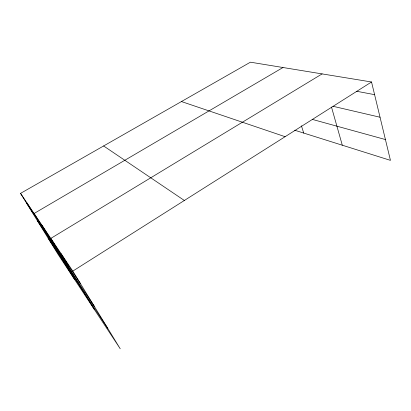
<?xml version="1.0" encoding="UTF-8"?>
<svg xmlns="http://www.w3.org/2000/svg" width="411" height="411" viewBox="0 0 411 411"><rect width="100%" height="100%" fill="white"/><g stroke="black" fill="none" stroke-linecap="round" stroke-linejoin="round"><path stroke-width="0.62" d="M371.534 81.984L250.427 62.189L20.55 193.365L72.809 271.096L371.534 81.984L390.45 160.367L294.661 130.215M322.101 73.903L50.82 238.39L94.499 309.714M282.999 67.512L34.077 213.489L74.545 279.403M356.676 91.273L374.591 94.653M332.977 106.274L380.041 117.238M312.339 119.406L385.431 139.56M181.446 101.553L285.106 136.699M103.618 145.967L184.349 200.481M26.581 203.178L80.571 283.811M37.386 220.738L94.314 306.323M48.123 238.195L107.785 328.399M26.972 202.921L33.245 213.124M20.55 193.365L58.187 254.558L120.243 348.811L72.809 271.096M61.1 253.674L68.514 265.799M41.984 225.243L48.775 236.32M301.422 125.797L303.719 133.066M331.497 107.081L342.301 145.211"/></g></svg>
